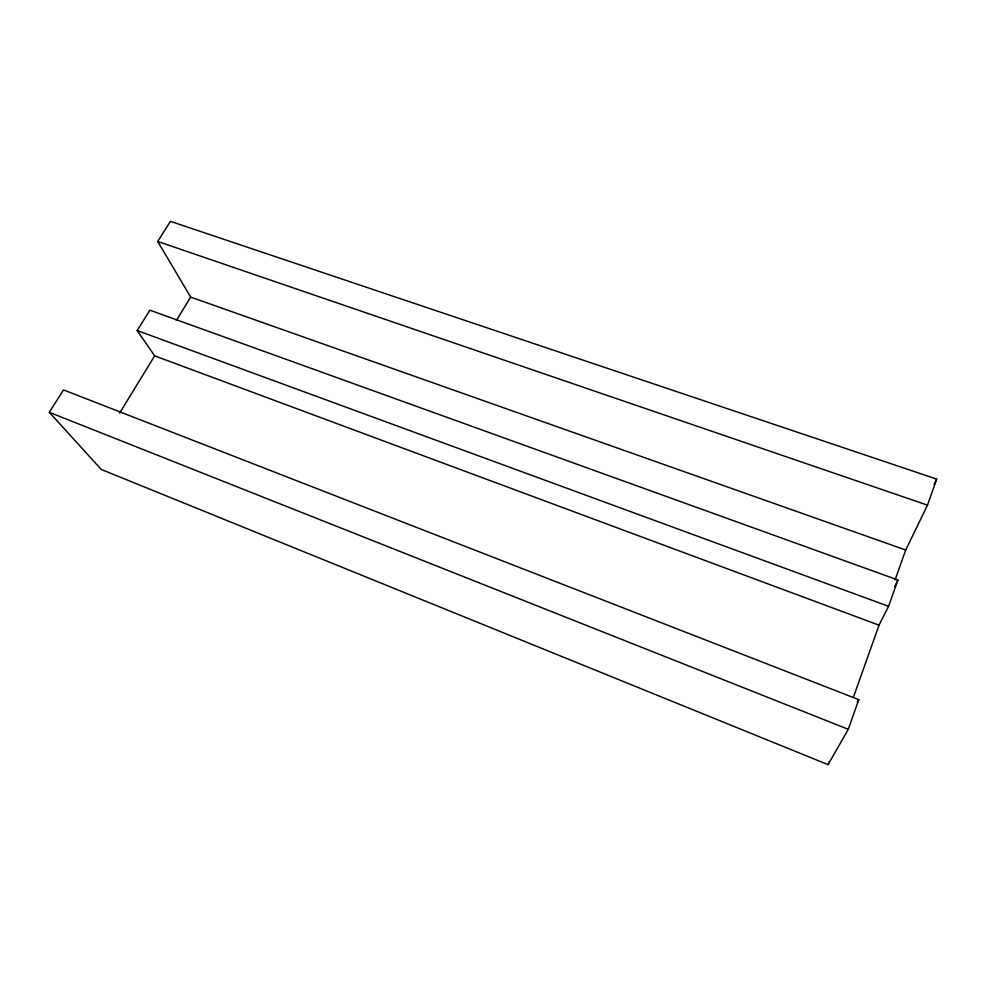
<?xml version="1.0" encoding="UTF-8"?>
<svg xmlns="http://www.w3.org/2000/svg" width="986" height="986" viewBox="0 0 986 986"><rect width="100%" height="100%" fill="white"/><g stroke="black" fill="none" stroke-linecap="round" stroke-linejoin="round"><path stroke-width="1.48" d="M848.293 729.295L858.769 699.641L63.511 389.914L49.3 412.308L101.262 469.472L828.08 764.655L848.293 729.295L49.3 412.308M927.493 505.14L936.7 479.085L170.455 221.345L157.698 241.447L190.668 297.106L905.703 550.015L927.493 505.14L157.698 241.447M853.334 697.496L879.007 625.173L888.583 606.316L897.913 579.978L149.872 310.183L137.19 330.544L154.679 355.86L879.007 625.173M895.103 579.854L905.703 550.015M828.08 764.655L829.09 761.821M934.087 484.533L936.7 479.085M894.622 586.571L897.913 579.978M857.327 702.229L858.769 699.641M119.663 413.035L154.679 355.86M176.371 320.462L190.668 297.106M137.19 330.544L888.583 606.316"/></g></svg>
